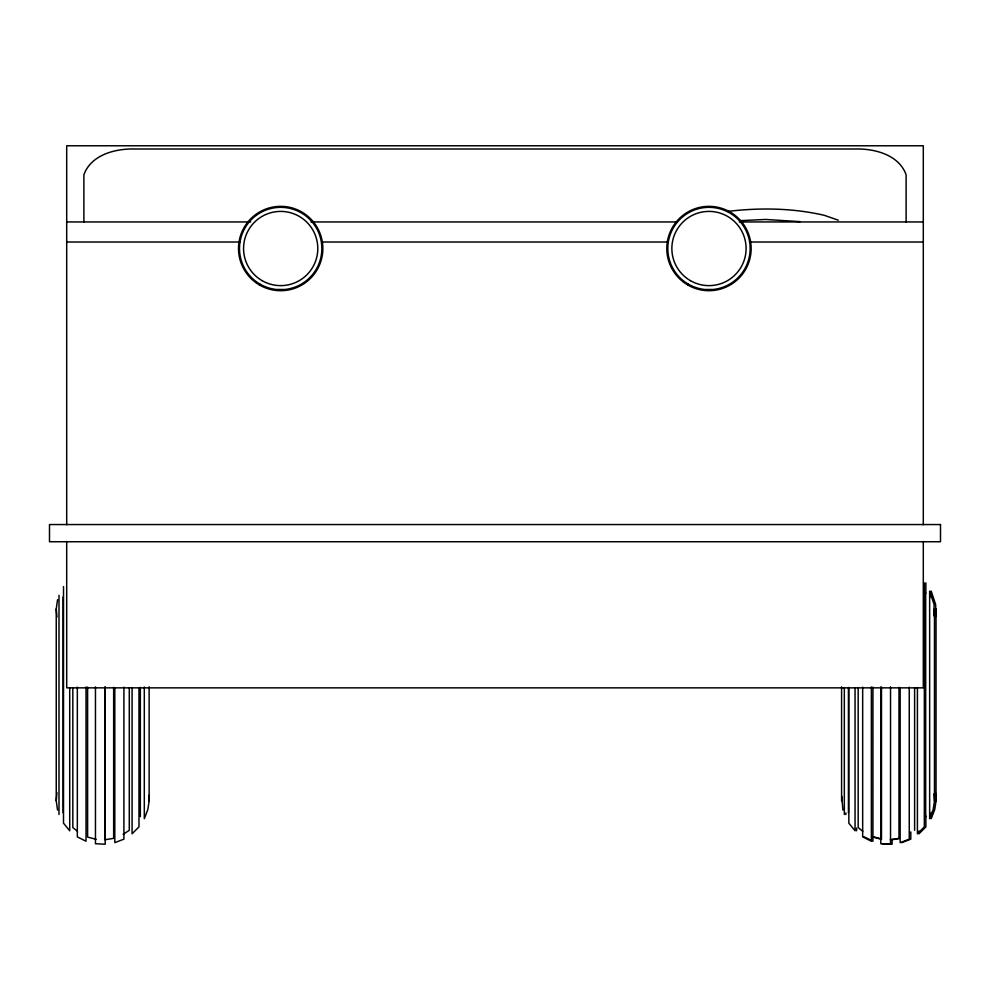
<?xml version="1.0" encoding="UTF-8"?>
<svg xmlns="http://www.w3.org/2000/svg" width="990" height="990" viewBox="0 0 990 990"><rect width="100%" height="100%" fill="white"/><g stroke="black" fill="none" stroke-linecap="round" stroke-linejoin="round"><path stroke-width="1.49" d="M934.473 608.776L934.473 801.009L933.174 809.56L929.647 818.693L929.647 591.092L934.077 604.469L934.003 615.966M935.946 614.431L935.624 604.469L931.206 591.092L931.206 597.366M57.544 810.08L56.244 800.836L56.95 792.705M842.886 810.08L841.748 796.17M56.244 800.836L56.244 608.937L57.544 599.705M149.131 686.8L149.131 801.009L147.832 809.56L144.305 818.693L144.305 687.023M936.033 608.776L936.033 801.009L934.733 809.56L931.206 818.693L931.206 812.567M935.352 617.401L935.946 613.107M123.119 834.347L129.282 830.325L129.282 687.691M901.704 842.663L910.8 839.149L910.8 831.922M890.295 839.755L898.994 838.344L898.994 687.295M891.841 839.755L899.093 838.58M283.326 289.575L278.029 289.575M711.624 289.575L706.328 289.575M727.539 211.427C759.726 207.578 792.743 207.974 824.41 215.35L838.332 220.213M739.827 220.671L765.641 219.458L800.106 221.636M66.701 221.946L250.693 221.946M310.996 221.946L677.457 221.946M739.307 221.946L923.299 221.946M66.701 242.018L239.877 242.018M321.824 242.018L668.176 242.018M750.123 242.018L923.299 242.018M882.362 843.74L892.089 844.223L892.089 839.384M874.504 837.07L880.197 838.567M872.945 837.07L881.484 839.322L881.484 687.171M96.141 839.322L87.603 837.07L87.603 687.122M864.221 836.859L872.933 841.252L872.945 687.122M862.773 831.254L858.169 827.566L858.169 688.062M77.43 831.254L72.827 827.566L72.827 688.062M56.95 617.067L56.244 608.937M935.352 792.384L936.033 801.009M934.003 793.807L934.473 801.009M935.946 795.354L936.033 799.623M149.044 795.354L149.131 801.009M925.873 582.887L925.873 593.171M925.873 815.995L925.873 826.885L918.98 833.815L918.98 831.031M925.687 593.134L925.687 816.639M924.326 582.887L924.326 826.885L917.421 833.815L917.421 687.567M923.299 524.737L923.299 145.778L66.701 145.778L66.701 524.737M923.299 541.406L923.299 687.852L66.701 687.852L66.701 541.406M914.624 687.691L914.624 830.325M909.253 687.184L909.253 839.149L900.158 842.663L900.158 688.26M906.11 222.354L906.11 174.772C898.908 154.539 874.071 148.376 854.716 149.007L135.284 149.007C115.929 148.376 91.092 154.539 83.89 174.772L83.89 222.354M890.53 686.837L890.53 844.223L880.803 843.74L880.803 686.899M871.373 686.912L871.373 841.252L862.674 836.859L862.674 687.159M856.61 828.048L856.61 830.759M855.051 687.629L855.051 830.759L848.851 823.197L848.851 688.298M848.43 687.456L848.43 812.778M845.893 812.938L845.893 814.51M844.334 687.679L844.334 814.51M841.587 686.825L841.587 800.836M140.345 687.345L140.345 816.639M138.984 688.161L138.984 826.885L132.078 833.815L132.078 687.567M123.911 687.184L123.911 839.149L114.815 842.663L114.815 688.26M113.652 687.295L113.652 838.344L104.952 839.755L104.952 687.11M105.188 686.837L105.188 844.223L95.461 843.74L95.461 686.899M86.031 686.912L86.031 841.252L77.331 836.859L77.331 687.159M69.708 687.629L69.708 830.759L63.509 823.197L63.509 586.587M63.088 597.007L63.088 812.778M58.992 595.275L58.992 814.51M940.5 524.552L49.5 524.552L49.5 541.74L940.5 541.74L940.5 524.552M687.889 285.046A42.174 42.174 0 0 0 751.15 248.515A42.174 42.174 0 0 0 687.889 211.996A42.174 42.174 0 0 0 687.889 285.046M688.384 284.18A41.184 41.184 0 0 0 750.16 248.515A41.184 41.184 0 0 0 688.384 212.85A41.184 41.184 0 0 0 688.384 284.18M690.414 280.653A37.113 37.113 0 0 0 746.089 248.515A37.113 37.113 0 0 0 690.414 216.377A37.113 37.113 0 0 0 690.414 280.653M259.59 285.046A42.174 42.174 0 0 0 322.851 248.515A42.174 42.174 0 0 0 259.59 211.996A42.174 42.174 0 0 0 259.59 285.046M260.085 284.18A41.184 41.184 0 0 0 321.861 248.515A41.184 41.184 0 0 0 260.085 212.85A41.184 41.184 0 0 0 260.085 284.18M262.115 280.653A37.113 37.113 0 0 0 317.79 248.515A37.113 37.113 0 0 0 262.115 216.377A37.113 37.113 0 0 0 262.115 280.653"/></g></svg>
